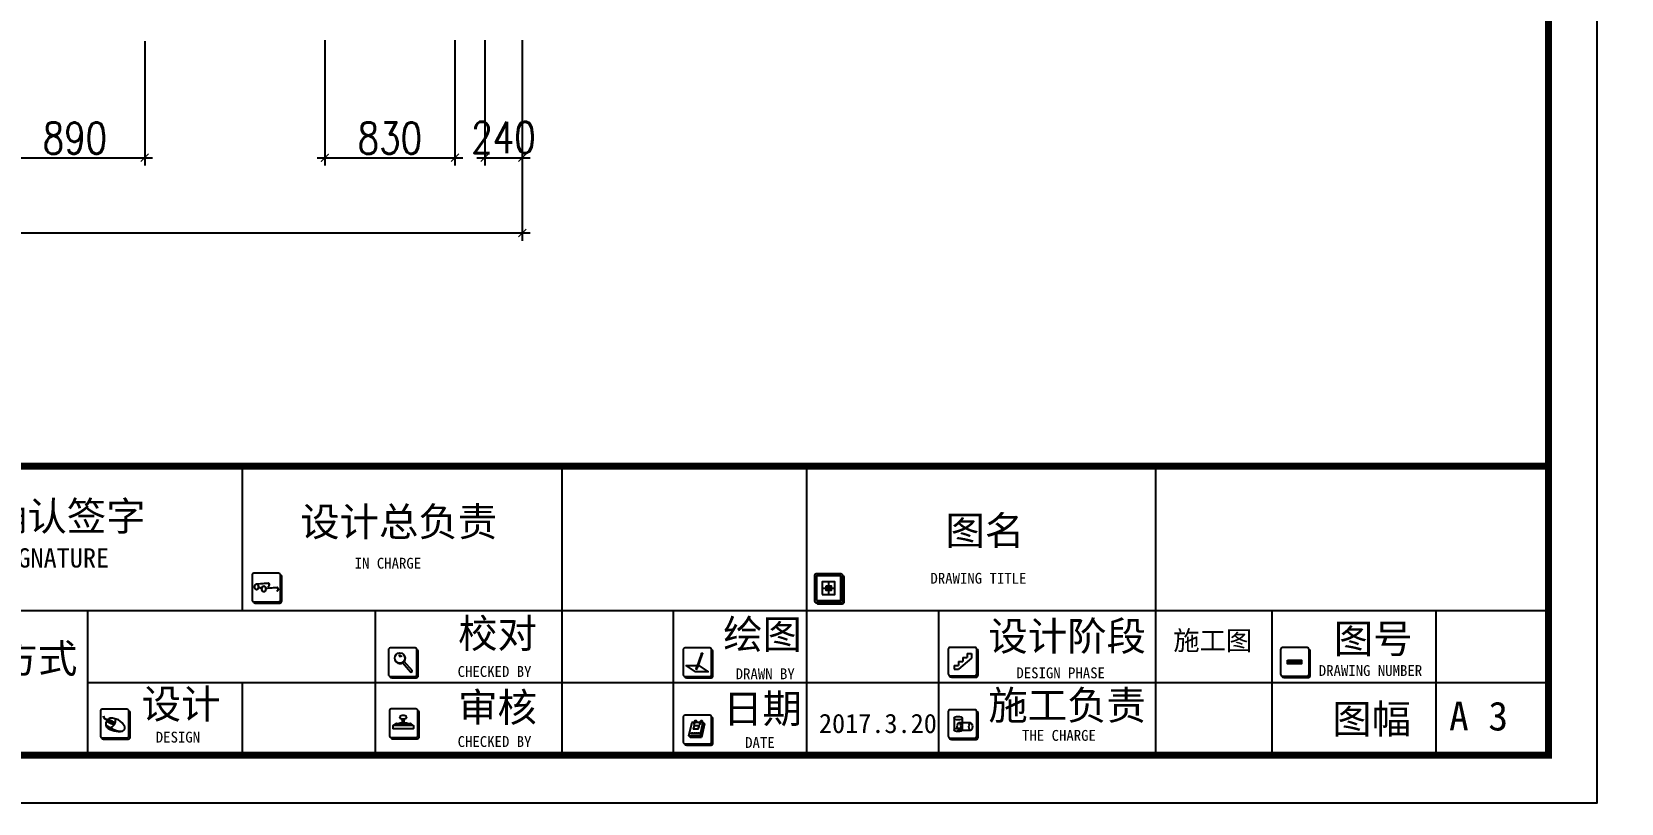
# Model space of a CAD drawing. Header units: millimetres. Extents: x -608935 to 90319, y -1318739 to -774154.
# Drawn here: x -149009 to -138866, y -867821 to -862896 of the extents above; entities that cross this region are included whole.
import ezdxf

# ---------------------------------------------------------------- set-up
doc = ezdxf.new("R2010")
doc.units = ezdxf.units.MM
doc.header["$PDMODE"] = 3
for name, color, linetype in [('0-01图框模板说明', 2, 'Continuous'), ('0-02图框细线', 136, 'Continuous'), ('250', 250, 'Continuous')]:
    doc.layers.add(name, color=color, linetype=linetype)
doc.styles.add('DIM', font='simplex.shx', dxfattribs={"width": 0.8, "bigfont": 'hztxt.shx'})
doc.styles.get("Standard").update_dxf_attribs({"font": 'simhei.ttf'})
doc.dimstyles.new('1-50', dxfattribs={"dimscale": 50, "dimtxt": 4, "dimasz": 1, "dimexe": 1, "dimexo": 0.1, "dimgap": 0.5, "dimtad": 1, "dimdec": 0, "dimdsep": 46, "dimtxsty": 'DIM', "dimblk": 'ARCHTICK', "dimcen": 4, "dimdle": 1, "dimclrd": 3, "dimclre": 3, "dimclrt": 1, "dimadec": 0, "dimazin": 0, "dimtfac": 1, "dimtdec": 0, "dimtmove": 2, "dimatfit": 3, "dimldrblk": 'DOT', "dimfxl": 15, "dimfxlon": 1, "dimarcsym": 0})
doc.dimstyles.new('1-55', dxfattribs={"dimscale": 57, "dimtxt": 2.5, "dimasz": 1, "dimexe": 2, "dimexo": 0.625, "dimtad": 1, "dimdec": 0, "dimrnd": 5, "dimtxsty": 'Standard', "dimblk": 'DOT', "dimcen": 2.5, "dimclrd": 1, "dimclre": 1, "dimclrt": 2, "dimadec": 0, "dimazin": 0, "dimtfac": 1, "dimtdec": 0, "dimtmove": 2, "dimatfit": 3, "dimldrblk": 'DOT', "dimfxl": 1, "dimarcsym": 0})

# ---------------------------------------------------------------- blocks, each defined once
blk = doc.blocks.new('_ArchTick')
at = {"color": 0, "linetype": 'ByBlock', "const_width": 0.15}
blk.add_lwpolyline([(-0.5, -0.5), (0.5, 0.5)], dxfattribs=at)
blk = doc.blocks.new('*D675')
at = {"layer": '250', "color": 3, "lineweight": -2}
for p, q in [((-74000, -839095), (-74000, -839890)), ((-70430, -839095), (-70430, -839890)), ((-74050, -839840), (-70380, -839840)), ((-158664, -862950), (-158664, -863750)), ((-158424, -862950), (-158424, -863750)), ((-158714, -863700), (-158374, -863700))]:
    blk.add_line(p, q, dxfattribs=at)
at = {"layer": 'Defpoints', "color": 0}
for p in [(-74000, -839090), (-70430, -839090), (-70430, -839840), (-158424, -858110), (-158664, -858860), (-158424, -863700)]:
    blk.add_point(p, dxfattribs=at)
at = {"layer": '250', "color": 3, "lineweight": -2, "xscale": 50, "yscale": 50, "zscale": 50, "rotation": 180}
for p in [(-74000, -839840), (-158664, -863700)]:
    blk.add_blockref('_ArchTick', p, dxfattribs=at)
at = {"layer": '250', "color": 3, "lineweight": -2, "xscale": 50, "yscale": 50, "zscale": 50}
for p in [(-70430, -839840), (-158424, -863700)]:
    blk.add_blockref('_ArchTick', p, dxfattribs=at)
at = {"layer": '250', "color": 1, "char_height": 200, "attachment_point": 5, "style": 'DIM'}
for s, insert in [('3570', (-72215, -839715)), ('240', (-158544, -863560))]:
    blk.add_mtext(s, dxfattribs=dict(at, insert=insert))
blk = doc.blocks.new('_Dot')
at = {"color": 0, "linetype": 'ByBlock', "lineweight": -2}
blk.add_line((-0.5, 0), (-1, 0), dxfattribs=at)
at = {"color": 0, "linetype": 'ByBlock', "const_width": 0.5}
blk.add_lwpolyline([(-0.25, 0, 1), (0.25, 0, 1)], format="xyb", close=True, dxfattribs=at)
blk = doc.blocks.new('*D676')
at = {"layer": '250', "color": 3, "lineweight": -2}
for p, q in [((-70850, -829300), (-70850, -828500)), ((-67370, -829300), (-67370, -828500)), ((-67320, -828550), (-70900, -828550)), ((-158424, -862950), (-158424, -863750)), ((-152749, -862950), (-152749, -863750)), ((-158474, -863700), (-152699, -863700))]:
    blk.add_line(p, q, dxfattribs=at)
at = {"layer": 'Defpoints', "color": 0}
for p in [(-70850, -828550), (-70850, -829305), (-67370, -829305), (-158424, -861900), (-152749, -862410), (-152749, -863700)]:
    blk.add_point(p, dxfattribs=at)
at = {"layer": '250', "color": 3, "lineweight": -2, "xscale": 50, "yscale": 50, "zscale": 50, "rotation": 180}
for p in [(-70850, -828550), (-158424, -863700)]:
    blk.add_blockref('_ArchTick', p, dxfattribs=at)
at = {"layer": '250', "color": 3, "lineweight": -2, "xscale": 50, "yscale": 50, "zscale": 50}
for p in [(-67370, -828550), (-152749, -863700)]:
    blk.add_blockref('_ArchTick', p, dxfattribs=at)
at = {"layer": '250', "color": 1, "char_height": 200, "attachment_point": 5, "style": 'DIM'}
for s, insert in [('3480', (-69110, -828425)), ('5675', (-155586, -863575))]:
    blk.add_mtext(s, dxfattribs=dict(at, insert=insert))
blk = doc.blocks.new('*D677')
at = {"layer": '250', "color": 1, "lineweight": -2}
for p, q in [((-68412, -829845), (-68313, -829845)), ((-68427, -831288), (-68427, -829902)), ((-68412, -831345), (-68313, -831345))]:
    blk.add_line(p, q, dxfattribs=at)
at = {"layer": '250', "color": 3, "lineweight": -2}
for p, q in [((-147139, -862950), (-147139, -863750)), ((-146309, -862950), (-146309, -863750)), ((-147189, -863700), (-146259, -863700))]:
    blk.add_line(p, q, dxfattribs=at)
at = {"layer": 'Defpoints', "color": 0}
for p in [(-68447, -829845), (-68427, -829845), (-68447, -831345), (-146309, -862050), (-147139, -862680), (-146309, -863700)]:
    blk.add_point(p, dxfattribs=at)
at = {"layer": '250', "color": 1, "lineweight": -2, "xscale": 57, "yscale": 57, "zscale": 57}
for p, rotation in [((-68427, -829845), 90), ((-68427, -831345), 270)]:
    blk.add_blockref('_Dot', p, dxfattribs=dict(at, rotation=rotation))
at = {"layer": '250', "color": 3, "lineweight": -2, "xscale": 50, "yscale": 50, "zscale": 50, "rotation": 180}
blk.add_blockref('_ArchTick', (-147139, -863700), dxfattribs=at)
at = {"layer": '250', "color": 3, "lineweight": -2, "xscale": 50, "yscale": 50, "zscale": 50}
blk.add_blockref('_ArchTick', (-146309, -863700), dxfattribs=at)
at = {"layer": '250', "color": 2, "insert": (-68535, -830595), "char_height": 142.5, "attachment_point": 5, "rotation": 90}
blk.add_mtext('1500', dxfattribs=at)
at = {"layer": '250', "color": 1, "insert": (-146724, -863575), "char_height": 200, "attachment_point": 5, "style": 'DIM'}
blk.add_mtext('830', dxfattribs=at)
blk = doc.blocks.new('*D679')
at = {"layer": '250', "color": 3, "lineweight": -2}
for p, q in [((4845, -829305), (4845, -828505)), ((5085, -829305), (5085, -828505)), ((4795, -828555), (5135, -828555)), ((-149179, -862955), (-149179, -863750)), ((-148289, -862955), (-148289, -863750)), ((-149229, -863700), (-148239, -863700))]:
    blk.add_line(p, q, dxfattribs=at)
at = {"layer": 'Defpoints', "color": 0}
for p in [(5085, -828555), (4845, -837485), (5085, -837485), (-149179, -862950), (-148289, -862950), (-148289, -863700)]:
    blk.add_point(p, dxfattribs=at)
at = {"layer": '250', "color": 3, "lineweight": -2, "xscale": 50, "yscale": 50, "zscale": 50, "rotation": 180}
for p in [(4845, -828555), (-149179, -863700)]:
    blk.add_blockref('_ArchTick', p, dxfattribs=at)
at = {"layer": '250', "color": 3, "lineweight": -2, "xscale": 50, "yscale": 50, "zscale": 50}
for p in [(5085, -828555), (-148289, -863700)]:
    blk.add_blockref('_ArchTick', p, dxfattribs=at)
at = {"layer": '250', "color": 1, "char_height": 200, "attachment_point": 5, "style": 'DIM'}
for s, insert in [('240', (4965, -828368)), ('890', (-148734, -863575))]:
    blk.add_mtext(s, dxfattribs=dict(at, insert=insert))
blk = doc.blocks.new('*D687')
at = {"layer": '250', "color": 3, "lineweight": -2}
for p, q in [((18075, -832685), (18730, -832685)), ((18680, -832860), (18680, -832635)), ((17930, -832810), (18730, -832810)), ((-158664, -863430), (-158664, -864230)), ((-145879, -863430), (-145879, -864230)), ((-158714, -864180), (-145829, -864180))]:
    blk.add_line(p, q, dxfattribs=at)
at = {"layer": 'Defpoints', "color": 0}
for p in [(18070, -832685), (18680, -832685), (17390, -832810), (-158664, -862920), (-145879, -862920), (-145879, -864180)]:
    blk.add_point(p, dxfattribs=at)
at = {"layer": '250', "color": 3, "lineweight": -2, "xscale": 50, "yscale": 50, "zscale": 50}
for p, rotation in [((18680, -832685), 90), ((18680, -832810), 270), ((-158664, -864180), 180)]:
    blk.add_blockref('_ArchTick', p, dxfattribs=dict(at, rotation=rotation))
blk.add_blockref('_ArchTick', (-145879, -864180), dxfattribs=at)
at = {"layer": '250', "color": 1, "insert": (18520, -832748), "char_height": 200, "attachment_point": 5, "rotation": 90, "style": 'DIM'}
blk.add_mtext('125', dxfattribs=at)
at = {"layer": '250', "color": 1, "insert": (-152271, -864055), "char_height": 200, "attachment_point": 5, "style": 'DIM'}
blk.add_mtext('12785', dxfattribs=at)
blk = doc.blocks.new('*D696')
at = {"layer": '250', "color": 3, "lineweight": -2}
for p, q in [((4545, -838550), (3745, -838550)), ((3795, -838840), (3795, -838500)), ((4545, -838790), (3745, -838790)), ((-152749, -862955), (-152749, -863750)), ((-149179, -862955), (-149179, -863750)), ((-152799, -863700), (-149129, -863700))]:
    blk.add_line(p, q, dxfattribs=at)
at = {"layer": 'Defpoints', "color": 0}
for p in [(3795, -838550), (10125, -838550), (9290, -838790), (-152749, -862950), (-149179, -862950), (-149179, -863700)]:
    blk.add_point(p, dxfattribs=at)
at = {"layer": '250', "color": 3, "lineweight": -2, "xscale": 50, "yscale": 50, "zscale": 50}
for p, rotation in [((3795, -838550), 90), ((3795, -838790), 270), ((-152749, -863700), 180)]:
    blk.add_blockref('_ArchTick', p, dxfattribs=dict(at, rotation=rotation))
blk.add_blockref('_ArchTick', (-149179, -863700), dxfattribs=at)
at = {"layer": '250', "color": 1, "insert": (3608, -838670), "char_height": 200, "attachment_point": 5, "rotation": 90, "style": 'DIM'}
blk.add_mtext('240', dxfattribs=at)
at = {"layer": '250', "color": 1, "insert": (-150964, -863575), "char_height": 200, "attachment_point": 5, "style": 'DIM'}
blk.add_mtext('3570', dxfattribs=at)
blk = doc.blocks.new('*D678')
at = {"layer": '250', "color": 3, "lineweight": -2}
for p, q in [((-146119, -862950), (-146119, -863750)), ((-145879, -862950), (-145879, -863750)), ((-146169, -863700), (-145829, -863700))]:
    blk.add_line(p, q, dxfattribs=at)
at = {"layer": 'Defpoints', "color": 0}
for p in [(-146119, -854090), (-145879, -854330), (-145879, -863700)]:
    blk.add_point(p, dxfattribs=at)
at = {"layer": '250', "color": 3, "lineweight": -2, "xscale": 50, "yscale": 50, "zscale": 50, "rotation": 180}
blk.add_blockref('_ArchTick', (-146119, -863700), dxfattribs=at)
at = {"layer": '250', "color": 3, "lineweight": -2, "xscale": 50, "yscale": 50, "zscale": 50}
blk.add_blockref('_ArchTick', (-145879, -863700), dxfattribs=at)
at = {"layer": '250', "color": 1, "insert": (-145999, -863570), "char_height": 200, "attachment_point": 5, "style": 'DIM'}
blk.add_mtext('240', dxfattribs=at)

msp = doc.modelspace()

# ---------------------------------------------------------------- hatches: boundary and pattern name
at = {"layer": '0-01图框模板说明'}
for points in [[(-147422.2, -866522.8, -0.4142136), (-147434.3, -866534.8), (-147591.6, -866534.8, -0.071272), (-147594.9, -866534.4, 0.3481434), (-147583.2, -866543.7), (-147425.9, -866543.7, 0.4142136), (-147413.8, -866531.6), (-147413.8, -866374.4, 0.3331076), (-147422.5, -866362.7, -0.0577433), (-147422.2, -866365.5)], [(-143833.1, -866526.7, -0.4142136), (-143845.2, -866538.8), (-144002.5, -866538.8, -0.071272), (-144005.9, -866538.3, 0.3481434), (-143994.1, -866547.6), (-143836.9, -866547.6, 0.4142136), (-143824.8, -866535.5), (-143824.8, -866378.3, 0.3331076), (-143833.5, -866366.7, -0.0577433), (-143833.1, -866369.4)], [(-146551.5, -866999.4, -0.4142136), (-146563.6, -867011.5), (-146720.9, -867011.5, -0.071272), (-146724.3, -867011.1, 0.3481434), (-146712.5, -867020.4), (-146555.3, -867020.4, 0.4142136), (-146543.2, -867008.3), (-146543.2, -866851, 0.3331076), (-146551.9, -866839.4, -0.0577433), (-146551.5, -866842.2)], [(-144670.8, -866999.4, -0.4142136), (-144682.9, -867011.5), (-144840.2, -867011.5, -0.071272), (-144843.6, -867011.1, 0.3481434), (-144831.8, -867020.4), (-144674.6, -867020.4, 0.4142136), (-144662.5, -867008.3), (-144662.5, -866851, 0.3331076), (-144671.2, -866839.4, -0.0577433), (-144670.8, -866842.2)], [(-142978.9, -866995.5, -0.4142136), (-142991, -867007.6), (-143148.2, -867007.6, -0.071272), (-143151.6, -867007.1, 0.3481434), (-143139.8, -867016.4), (-142982.6, -867016.4, 0.4142136), (-142970.5, -867004.3), (-142970.5, -866847.1, 0.3331076), (-142979.2, -866835.5, -0.0577433), (-142978.9, -866838.2)], [(-140858.1, -866997.2, -0.4142136), (-140870.2, -867009.3), (-141027.4, -867009.3, -0.071272), (-141030.8, -867008.8, 0.3481434), (-141019, -867018.2), (-140861.8, -867018.2, 0.4142136), (-140849.7, -867006.1), (-140849.7, -866848.8, 0.3331076), (-140858.4, -866837.2, -0.0577433), (-140858.1, -866840)], [(-140996.2, -866909), (-140905.2, -866909), (-140905.2, -866931.2), (-140996.2, -866931.2)], [(-148389.9, -867391.3, -0.4142136), (-148402, -867403.4), (-148559.3, -867403.4, -0.071272), (-148562.6, -867402.9, 0.3481434), (-148550.9, -867412.2), (-148393.6, -867412.2, 0.4142136), (-148381.5, -867400.1), (-148381.5, -867242.9, 0.3331076), (-148390.2, -867231.3, -0.0577433), (-148389.9, -867234)], [(-146545.6, -867389, -0.4142136), (-146557.7, -867401.1), (-146714.9, -867401.1, -0.071272), (-146718.3, -867400.6, 0.3481434), (-146706.5, -867410), (-146549.3, -867410, 0.4142136), (-146537.2, -867397.9), (-146537.2, -867240.6, 0.3331076), (-146545.9, -867229, -0.0577433), (-146545.6, -867231.8)], [(-144670.8, -867429.4, -0.4142136), (-144682.9, -867441.5), (-144840.2, -867441.5, -0.071272), (-144843.6, -867441, 0.3481434), (-144831.8, -867450.3), (-144674.6, -867450.3, 0.4142136), (-144662.5, -867438.3), (-144662.5, -867281, 0.3331076), (-144671.2, -867269.4, -0.0577433), (-144670.8, -867272.2)], [(-142978.9, -867393.4, -0.4142136), (-142991, -867405.5), (-143148.2, -867405.5, -0.071272), (-143151.6, -867405, 0.3481434), (-143139.8, -867414.3), (-142982.6, -867414.3, 0.4142136), (-142970.5, -867402.2), (-142970.5, -867245, 0.3331076), (-142979.2, -867233.4, -0.0577433), (-142978.9, -867236.2)]]:
    msp.add_hatch(color=8, dxfattribs=at).paths.add_polyline_path(points)
h = msp.add_hatch(color=8, dxfattribs=at)
h.paths.add_polyline_path([(-143923.9, -866433.5), (-143939.5, -866433.5), (-143939.5, -866448), (-143923.9, -866448)])
h.paths.add_polyline_path([(-143923.9, -866448), (-143908.2, -866448), (-143908.2, -866433.5), (-143923.9, -866433.5)])
h.paths.add_polyline_path([(-143923.9, -866448), (-143923.9, -866462.5), (-143908.2, -866462.5), (-143908.2, -866448)])
h.paths.add_polyline_path([(-143923.9, -866448), (-143939.5, -866448), (-143939.5, -866462.5), (-143923.9, -866462.5)])

# ---------------------------------------------------------------- linework, layer by layer
at = {"layer": '0-01图框模板说明', "color": 8}
for p, q in [((-147574.7, -866420.6), (-147501.2, -866414.8)), ((-147563.6, -866421.2), (-147500.4, -866416.2)), ((-147517.5, -866448.7), (-147444, -866442.8)), ((-147506.4, -866449.3), (-147443.2, -866444.3)), ((-143964.2, -866448), (-143883.5, -866448)), ((-143923.9, -866407.7), (-143923.9, -866488.4)), ((-143040.5, -866866.2), (-143013.1, -866866.2)), ((-143040.5, -866866.2), (-143040.5, -866890)), ((-143013.1, -866866.2), (-143013.1, -866894.3)), ((-146644.3, -866923.6), (-146592.5, -866983.1)), ((-146634.4, -866914.9), (-146582.8, -866974.1)), ((-144768.7, -866965.5), (-144769.4, -866967.4)), ((-144769.4, -866967.4), (-144769.1, -866968.7)), ((-144768, -866965.7), (-144769.1, -866968.7)), ((-144768.1, -866967.9), (-144769.1, -866968.7)), ((-144767.4, -866965.9), (-144768.1, -866967.9)), ((-143122.8, -866941), (-143122.8, -866966.5)), ((-143122.8, -866941), (-143095.3, -866941)), ((-143122.8, -866966.5), (-143094.3, -866966.5)), ((-143095.3, -866915.5), (-143067.9, -866915.5)), ((-143095.3, -866915.5), (-143095.3, -866941)), ((-143013.1, -866894.3), (-143094.3, -866966.5)), ((-143067.9, -866890), (-143067.9, -866915.5)), ((-143067.9, -866890), (-143040.5, -866890)), ((-148495.4, -867297.8), (-148525, -867286.7)), ((-148494.8, -867301.9), (-148517.5, -867292.6)), ((-148457, -867289.2), (-148495, -867279)), ((-143122, -867278.7), (-143122, -867353.1)), ((-143072.6, -867278.7), (-143072.6, -867353.1)), ((-148540.9, -867320.6), (-148540.9, -867320.6)), ((-148532.7, -867296.6), (-148503.1, -867311.7)), ((-148527.4, -867328.1), (-148490.2, -867348.9)), ((-148520.7, -867298.3), (-148520.7, -867298.3)), ((-148520.7, -867298.3), (-148499.4, -867310.2)), ((-148486.7, -867311.7), (-148480.2, -867315.4)), ((-146702.3, -867324.9), (-146684, -867312.1)), ((-146682.3, -867311.7), (-146663.6, -867311.7)), ((-146642.7, -867301.6), (-146642.7, -867297.9)), ((-146636, -867301.2), (-146636, -867297.9)), ((-146612.8, -867311.7), (-146593.1, -867311.7)), ((-146574.6, -867324.9), (-146591.3, -867312.2)), ((-144816.1, -867391.8), (-144805.7, -867400.9)), ((-144743.5, -867394.2), (-144813.3, -867394.2)), ((-144723.2, -867306.8), (-144743.5, -867394.2)), ((-144720.5, -867309.2), (-144740.8, -867396.5)), ((-144717.8, -867311.4), (-144738.1, -867398.7)), ((-144715.6, -867313.6), (-144735.9, -867400.9)), ((-144726, -867304.5), (-144715.6, -867313.6)), ((-143017.6, -867308.4), (-143091.9, -867308.4)), ((-143017.6, -867357.7), (-143091.9, -867357.7)), ((-144740.8, -867396.5), (-144810.6, -867396.5)), ((-144738.1, -867398.7), (-144807.9, -867398.7)), ((-144735.9, -867400.9), (-144805.7, -867400.9))]:
    msp.add_line(p, q, dxfattribs=at)
at = {"layer": '0-01图框模板说明', "color": 2, "const_width": 44.5}
msp.add_lwpolyline([(-139329.2, -849871.6), (-139329.2, -867514), (-164532.6, -867514), (-164532.6, -849871.6)], close=True, dxfattribs=at)
msp.add_lwpolyline([(-139329.2, -865669.9), (-164536.1, -865669.9)], dxfattribs=at)
at = {"layer": '0-01图框模板说明', "color": 8}
for points in [[(-147591.6, -866534.8), (-147434.3, -866534.8, 0.4142136), (-147422.2, -866522.8), (-147422.2, -866365.5, 0.4142136), (-147434.3, -866353.4), (-147591.6, -866353.4, 0.4142136), (-147603.6, -866365.5), (-147603.6, -866522.8, 0.4142136)], [(-144002.5, -866538.8), (-143845.2, -866538.8, 0.4142136), (-143833.1, -866526.7), (-143833.1, -866369.4, 0.4142136), (-143845.2, -866357.3), (-144002.5, -866357.3, 0.4142136), (-144014.6, -866369.4), (-144014.6, -866526.7, 0.4142136)], [(-146720.9, -867011.5), (-146563.6, -867011.5, 0.4142136), (-146551.5, -866999.4), (-146551.5, -866842.2, 0.4142136), (-146563.6, -866830.1), (-146720.9, -866830.1, 0.4142136), (-146733, -866842.2), (-146733, -866999.4, 0.4142136)], [(-144840.2, -867011.5), (-144682.9, -867011.5, 0.4142136), (-144670.8, -866999.4), (-144670.8, -866842.2, 0.4142136), (-144682.9, -866830.1), (-144840.2, -866830.1, 0.4142136), (-144852.3, -866842.2), (-144852.3, -866999.4, 0.4142136)], [(-144728.6, -866868.3), (-144735.2, -866865.9), (-144734.9, -866865, -0.4519616), (-144731.1, -866863.3), (-144730.2, -866863.7, -0.4184348), (-144728.3, -866867.4)], [(-143148.2, -867007.6), (-142991, -867007.6, 0.4142136), (-142978.9, -866995.5), (-142978.9, -866838.2, 0.4142136), (-142991, -866826.1), (-143148.2, -866826.1, 0.4142136), (-143160.3, -866838.2), (-143160.3, -866995.5, 0.4142136)], [(-141027.4, -867009.3), (-140870.2, -867009.3, 0.4142136), (-140858.1, -866997.2), (-140858.1, -866840, 0.4142136), (-140870.2, -866827.9), (-141027.4, -866827.9, 0.4142136), (-141039.5, -866840), (-141039.5, -866997.2, 0.4142136)], [(-148559.3, -867403.4), (-148402, -867403.4, 0.4142136), (-148389.9, -867391.3), (-148389.9, -867234, 0.4142136), (-148402, -867221.9), (-148559.3, -867221.9, 0.4142136), (-148571.3, -867234), (-148571.3, -867391.3, 0.4142136)], [(-146714.9, -867401.1), (-146557.7, -867401.1, 0.4142136), (-146545.6, -867389), (-146545.6, -867231.8, 0.4142136), (-146557.7, -867219.7), (-146714.9, -867219.7, 0.4142136), (-146727, -867231.8), (-146727, -867389, 0.4142136)], [(-144840.2, -867441.5), (-144682.9, -867441.5, 0.4142136), (-144670.8, -867429.4), (-144670.8, -867272.2, 0.4142136), (-144682.9, -867260.1), (-144840.2, -867260.1, 0.4142136), (-144852.3, -867272.2), (-144852.3, -867429.4, 0.4142136)], [(-143148.2, -867405.5), (-142991, -867405.5, 0.4142136), (-142978.9, -867393.4), (-142978.9, -867236.2, 0.4142136), (-142991, -867224.1), (-143148.2, -867224.1, 0.4142136), (-143160.3, -867236.2), (-143160.3, -867393.4, 0.4142136)], [(-146699.8, -867323.9), (-146577.1, -867323.9, -0.4142136), (-146573.6, -867327.4), (-146573.6, -867343.3, -0.4142136), (-146577.1, -867346.8), (-146699.8, -867346.8, -0.4142136), (-146703.3, -867343.3), (-146703.3, -867327.4, -0.4142136)]]:
    msp.add_lwpolyline(points, format="xyb", close=True, dxfattribs=at)
for points in [[(-147594.9, -866534.4, 0.3481435), (-147583.2, -866543.7), (-147425.9, -866543.7, 0.4142136), (-147413.8, -866531.6), (-147413.8, -866374.4, 0.3331075), (-147422.5, -866362.7)], [(-144005.9, -866538.3, 0.3481435), (-143994.1, -866547.6), (-143836.9, -866547.6, 0.4142136), (-143824.8, -866535.5), (-143824.8, -866378.3, 0.3331075), (-143833.5, -866366.7)], [(-146724.3, -867011.1, 0.3481435), (-146712.5, -867020.4), (-146555.3, -867020.4, 0.4142136), (-146543.2, -867008.3), (-146543.2, -866851, 0.3331075), (-146551.9, -866839.4)], [(-144843.6, -867011.1, 0.3481435), (-144831.8, -867020.4), (-144674.6, -867020.4, 0.4142136), (-144662.5, -867008.3), (-144662.5, -866851, 0.3331075), (-144671.2, -866839.4)], [(-143151.6, -867007.1, 0.3481435), (-143139.8, -867016.4), (-142982.6, -867016.4, 0.4142136), (-142970.5, -867004.3), (-142970.5, -866847.1, 0.3331075), (-142979.2, -866835.5)], [(-141030.8, -867008.8, 0.3481435), (-141019, -867018.2), (-140861.8, -867018.2, 0.4142136), (-140849.7, -867006.1), (-140849.7, -866848.8, 0.3331075), (-140858.4, -866837.2)], [(-148562.6, -867402.9, 0.3481435), (-148550.9, -867412.2), (-148393.6, -867412.2, 0.4142136), (-148381.5, -867400.1), (-148381.5, -867242.9, 0.3331075), (-148390.2, -867231.3)], [(-146718.3, -867400.6, 0.3481435), (-146706.5, -867410), (-146549.3, -867410, 0.4142136), (-146537.2, -867397.9), (-146537.2, -867240.6, 0.3331075), (-146545.9, -867229)], [(-144843.6, -867441, 0.3481435), (-144831.8, -867450.3), (-144674.6, -867450.3, 0.4142136), (-144662.5, -867438.3), (-144662.5, -867281, 0.3331075), (-144671.2, -867269.4)], [(-143151.6, -867405, 0.3481435), (-143139.8, -867414.3), (-142982.6, -867414.3, 0.4142136), (-142970.5, -867402.2), (-142970.5, -867245, 0.3331075), (-142979.2, -867233.4)]]:
    msp.add_lwpolyline(points, format="xyb", dxfattribs=at)
for points in [[(-144002, -866526.2), (-143845.7, -866526.2), (-143845.7, -866369.9), (-144002, -866369.9)], [(-143964.2, -866488.4), (-143883.5, -866488.4), (-143883.5, -866407.7), (-143964.2, -866407.7)], [(-143939.5, -866433.5), (-143908.2, -866433.5), (-143908.2, -866462.5), (-143939.5, -866462.5)], [(-144730.9, -866874.5), (-144737.5, -866872.1), (-144766.1, -866950.7), (-144759.5, -866953.1)], [(-144728.5, -866868.3), (-144735.4, -866865.8), (-144737.7, -866872), (-144730.7, -866874.5)], [(-144767.4, -866965.9), (-144768.7, -866965.5), (-144766.1, -866950.7), (-144759.5, -866953.1)], [(-140996.2, -866909), (-140905.2, -866909), (-140905.2, -866931.2), (-140996.2, -866931.2)], [(-146666.3, -867313.3), (-146610.4, -867313.3), (-146610.4, -867320), (-146666.3, -867320)], [(-144798.7, -867371.2), (-144791.8, -867371.2), (-144793.4, -867376.6), (-144800.3, -867376.6)], [(-144785.1, -867371.2), (-144778.2, -867371.2), (-144779.9, -867376.6), (-144786.8, -867376.6)], [(-144779.7, -867325.6), (-144751, -867325.6), (-144757.9, -867348.3), (-144786.6, -867348.3)], [(-144772, -867371.2), (-144765.1, -867371.2), (-144766.8, -867376.6), (-144773.7, -867376.6)], [(-144758.7, -867371.2), (-144751.8, -867371.2), (-144753.5, -867376.6), (-144760.4, -867376.6)]]:
    msp.add_lwpolyline(points, close=True, dxfattribs=at)
for points in [[(-144755.7, -866942.8), (-144753.1, -866942.8), (-144693.6, -866981.9), (-144773.4, -866981.9), (-144832.9, -866942.8), (-144763.2, -866942.8)], [(-146629.6, -867307.9), (-146618.4, -867307.9), (-146610.4, -867313.3), (-146666.3, -867313.3), (-146657.5, -867307.9), (-146648.8, -867307.9)], [(-144780.4, -867304.5), (-144726, -867304.5), (-144746.4, -867391.8), (-144816.1, -867391.8), (-144795.8, -867304.5), (-144783.5, -867304.5)]]:
    msp.add_lwpolyline(points, dxfattribs=at)
for centre, radius in [((-146660, -866894.5), 32.8), ((-144744.9, -867314.2), 2.46)]:
    msp.add_circle(centre, radius, dxfattribs=at)
for centre, radius, start, end in [((-147557.5, -866443), 22.6, 105.75698, 120.90147), ((-147556.5, -866465.6), 19.8, 39.93772, 115.08211), ((-147549.7, -866432), 14.7, 194.48109, 315.05273), ((-147563.6, -866421.5), 0.302, 94.53797, 105.75698), ((-147500.4, -866471), 22.6, 105.75698, 138.68122), ((-147506.4, -866449.6), 0.302, 94.53797, 105.75698), ((-147505.5, -866426.8), 12.8, 298.71142, 70.12693), ((-147500.4, -866416.5), 0.302, 62.53976, 94.53797), ((-147505.8, -866427.1), 12.2, 300.32853, 62.53976), ((-147499.5, -866437.8), 0.31, 133.83275, 294.27982), ((-147448.3, -866454.9), 12.8, 298.71142, 70.12693), ((-147443.2, -866444.6), 0.302, 62.53976, 94.53797), ((-147448.7, -866455.1), 12.2, 300.32853, 62.53976), ((-147442.3, -866465.8), 0.31, 133.83275, 294.27982), ((-146661.4, -866894), 16.4, 22.4479, 114.91738), ((-146665.5, -866886.3), 7.68, 340.03412, 111.51774), ((-146659.3, -866897.3), 32.8, 191.50537, 300.50305), ((-146659.3, -866897.3), 32.8, 323.79176, 16.59293), ((-146589.5, -866976.7), 7.15, 246.29169, 21.68237), ((-148454.2, -867343.4), 90.7, 139.32492, 154.28325), ((-148503.7, -867309.6), 31.8, 74.0812, 127.26399), ((-148519.4, -867295.3), 3.29, 54.17545, 246.924), ((-148517.3, -867294.7), 42.5, 277.38404, 14.54168), ((-148519.7, -867390.8), 119.4, 28.78399, 58.3007), ((-146639.3, -867211.8), 70.3, 259.24495, 280.75505), ((-146668.5, -867301.3), 26, 7.60876, 51.99549), ((-146610.2, -867301.3), 26, 128.00451, 172.39124), ((-148495.5, -867316.9), 42.2, 172.23155, 207.50847), ((-148518, -867311.2), 19.4, 158.18292, 240.90017), ((-148453, -867230), 133.1, 233.07145, 279.66773), ((-148493.4, -867295.3), 19.1, 239.14426, 279.65487), ((-148498.1, -867305.4), 4.9, 255.59476, 46.20559), ((-148504.2, -867314.7), 19.1, 22.14548, 62.65609), ((-148491, -867309.3), 4.84, 279.65487, 22.14548), ((-148436.9, -867242), 119.4, 243.49964, 273.01635), ((-148439.2, -867338.2), 24.6, 290.37624, 11.42411), ((-146682.3, -867315.2), 3.53, 90, 119.87718), ((-146653.8, -867296.9), 12.1, 284.90703, 336.82099), ((-146639.1, -867290.8), 21.2, 237.03411, 302.96589), ((-146633.5, -867301.2), 2.47, 180, 209.57661), ((-146624.4, -867296), 12.9, 209.57661, 255.90559), ((-146593.1, -867315.2), 3.53, 58.64341, 90), ((-144782.7, -867314.2), 2.46, 133.54052, 58.50942), ((-144766, -867310.4), 18.5, 120.08382, 193.46069), ((-144782.5, -867313.5), 1.87, 218.39226, 328.45377), ((-144766.2, -867310.3), 15.3, 118.98843, 196.0214), ((-144781.4, -867315.1), 2.46, 72.60473, 87.69362), ((-144772.8, -867303), 8.96, 350.54539, 105.73103), ((-144773.6, -867303.9), 7.04, 355.44035, 89.68225), ((-144728.5, -867310.4), 18.5, 127.16749, 193.46069), ((-144745, -867313.5), 1.87, 218.39226, 328.45377), ((-144743.6, -867315.1), 2.46, 72.60473, 215.77066), ((-144729.3, -867310), 14.8, 120.88, 197.64495), ((-144735.9, -867300.7), 6.28, 75.64141, 126.12439), ((-144736.3, -867302.2), 4.92, 333.23085, 96.56595), ((-144736.6, -867301.9), 7.64, 340.70057, 72.93021)]:
    msp.add_arc(centre, radius, start, end, dxfattribs=at)
for centre, major_axis, ratio in [((-147575.7, -866439.4), (0, 18.7), 0.6460175), ((-147574.5, -866439.9), (0, 18.7), 0.6460175), ((-147529.3, -866452.9), (0, 18.7), 0.6460175), ((-147528.4, -866453.6), (0, 18.7), 0.6460175), ((-143097.3, -867278.7), (-24.7, 0), 0.454196), ((-143097.3, -867353.1), (-24.7, 0), 0.454196), ((-143091.9, -867333.1), (0, 24.7), 0.454196), ((-143017.6, -867333.1), (0, 24.7), 0.454196)]:
    msp.add_ellipse(centre, major_axis=major_axis, ratio=ratio, dxfattribs=at)
msp.add_ellipse((-146639.3, -867272.1), major_axis=(23.1, 0), ratio=0.4609325, start_param=-0.967391, end_param=4.1089837, dxfattribs=at)
for points in [[(-148529, -867289.9), (-148542.3, -867288), (-148548.8, -867281), (-148552.1, -867265.9)], [(-148527.5, -867287.3), (-148542.8, -867287.2), (-148547.7, -867275.9), (-148550.6, -867264.6)]]:
    msp.add_open_spline(points, degree=3, dxfattribs=at)
at = {"layer": '0-02图框细线'}
for p, q in [((-147664.4, -866591.9), (-147664.4, -865669.9)), ((-145625.4, -866591.9), (-145625.4, -865669.9)), ((-144063.3, -867514), (-144063.3, -865669.9)), ((-141836.4, -866591.9), (-141836.4, -865669.9)), ((-158615.1, -866591.9), (-139329.2, -866591.9)), ((-148652.6, -867514), (-148652.6, -866591.9)), ((-146816.5, -867514), (-146816.5, -866591.9)), ((-145625.4, -867514), (-145625.4, -866591.9)), ((-144913, -867514), (-144913, -866591.9)), ((-143221, -867514), (-143221, -866591.9)), ((-141836.4, -867514), (-141836.4, -866591.9)), ((-141094.2, -867514), (-141094.2, -866591.9)), ((-140049.6, -866591.9), (-140049.6, -867514)), ((-139329.2, -867053), (-148652.6, -867053)), ((-147664.4, -867514), (-147664.4, -867053))]:
    msp.add_line(p, q, dxfattribs=at)
msp.add_lwpolyline([(-139021.8, -849564.2), (-139021.8, -867821.4), (-164840, -867821.4), (-164840, -849564.2)], close=True, dxfattribs=at)

# ---------------------------------------------------------------- texts
for s, insert, char_height, attachment_point in [('{\\fSimSun|b0|i0|c134|p2;甲方确认签字}', (-149792.4, -865999.2), 184.416, 4), ('{\\fSimSun|b0|i0|c134|p2;设计总负责}', (-147296.5, -866034.6), 184.416, 4), ('{\\fSimSun|b0|i0|c134|p2;图名}', (-143178.3, -866090.5), 184.416, 4), ('{\\fSimSun|b0|i0|c134|p2;THE SIGNATURE}', (-149603.3, -866256.1), 122.944, 4), ('{\\fSimSun|b0|i0|c134|p2;IN CHARGE}', (-146948.6, -866289.5), 69.268, 4), ('{\\fSimSun|b0|i0|c134|p2;DRAWING TITLE}', (-143274.3, -866385.6), 69.268, 4), ('{\\fSimSun|b0|i0|c134|p2;校对}', (-146288.7, -866747.5), 184.416, 4), ('{\\fSimSun|b0|i0|c134|p2;绘图}', (-144596.7, -866752.8), 184.416, 4), ('{\\fSimSun|b0|i0|c134|p2;设计阶段}', (-142904.7, -866765.2), 184.416, 4), ('{\\fSimSun|b0|i0|c134|p2;图号}', (-140700, -866780.5), 184.416, 4), ('{\\fSimSun|b0|i0|c134|p2;甲方联系方式}', (-150227.5, -866907.9), 184.416, 4), ('{\\fSimHei|b0|i0|c134|p2;施工图}', (-141472.4, -866789.3), 122.944, 5), ('{\\fSimSun|b0|i0|c134|p2;CHECKED BY}', (-146291.6, -866980.8), 69.268, 4), ('{\\fSimSun|b0|i0|c134|p2;DRAWN BY}', (-144517.1, -866995.1), 69.268, 4), ('{\\fSimSun|b0|i0|c134|p2;DESIGN PHASE}', (-142725.9, -866989.7), 69.268, 4), ('{\\fSimSun|b0|i0|c134|p2;DRAWING NUMBER}', (-140795.7, -866974.8), 69.268, 4), ('{\\fSimSun|b0|i0|c134|p2;设计}', (-148308.4, -867198.1), 184.416, 4), ('{\\fSimSun|b0|i0|c134|p2;审核}', (-146288.7, -867219), 184.416, 4), ('{\\fSimSun|b0|i0|c134|p2;施工负责}', (-142904.8, -867206.1), 184.416, 4), ('{\\fSimSun|b0|i0|c134|p2;日期}', (-144596.7, -867227.4), 184.416, 4), ('{\\fSimSun|b0|i0|c134|p2;图幅}', (-140710, -867293.2), 184.416, 4), ('{\\fSimSun|b0|i0|c134|p2;A 3}', (-139964.2, -867266.3), 184.416, 4), ('2017.3.20', (-143985.8, -867312.8), 122.94, 4), ('{\\fSimSun|b0|i0|c134|p2;DESIGN}', (-148218, -867399.9), 69.268, 4), ('{\\fSimSun|b0|i0|c134|p2;CHECKED BY}', (-146291.6, -867428.1), 69.268, 4), ('{\\fSimSun|b0|i0|c134|p2;THE CHARGE}', (-142689.3, -867388.9), 69.268, 4), ('{\\fSimSun|b0|i0|c134|p2;DATE}', (-144456.8, -867433.9), 69.268, 4)]:
    msp.add_mtext(s, dxfattribs=dict(at, insert=insert, char_height=char_height, attachment_point=attachment_point))

# ---------------------------------------------------------------- dimensions: what is measured, and where the dimension line sits
at = {"layer": '250', "color": 0}
for base, p1, p2, picture, middle in [((5085, -828555), (4845, -837485), (5085, -837485), '*D679', (4965, -828367.5)), ((-148288.6, -863700), (-149178.6, -862950), (-148288.6, -862950), '*D679', (-148733.6, -863575)), ((-70850, -828550), (-67370, -829305), (-70850, -829305), '*D676', (-69110, -828425)), ((-152748.6, -863700), (-158423.6, -861900), (-152748.6, -862410), '*D676', (-155586.1, -863575)), ((-146308.6, -863700), (-147138.6, -862680), (-146308.6, -862050), '*D677', (-146723.6, -863575)), ((-145878.6, -864180), (-158663.6, -862920), (-145878.6, -862920), '*D687', (-152271.1, -864055)), ((-149178.6, -863700), (-152748.6, -862950), (-149178.6, -862950), '*D696', (-150963.6, -863575)), ((-70430, -839840), (-74000, -839090), (-70430, -839090), '*D675', (-72215, -839715))]:
    dim = msp.add_linear_dim(base=base, p1=p1, p2=p2, dimstyle='1-50', dxfattribs=at)
    dim.commit()
    dim.dimension.update_dxf_attribs({"geometry": picture, "text_midpoint": middle})
for base, p1, p2, angle, dimstyle, picture, middle in [((-68427.3, -829845), (-68447.3, -831345), (-68447.3, -829845), 90, '1-55', '*D677', (-68535, -830595)), ((3795, -838550), (9290, -838790), (10125, -838550), 270, '1-50', '*D696', (3607.5, -838670))]:
    dim = msp.add_linear_dim(base=base, p1=p1, p2=p2, angle=angle, dimstyle=dimstyle, dxfattribs=at)
    dim.commit()
    dim.dimension.update_dxf_attribs({"geometry": picture, "text_midpoint": middle})
dim = msp.add_linear_dim(base=(18680, -832685), p1=(17390, -832810), p2=(18070, -832685), angle=270, dimstyle='1-50', dxfattribs=at)
dim.commit()
dim.dimension.update_dxf_attribs({"geometry": '*D687', "text_midpoint": (18520, -832747.5), "dimtype": 160})
for base, p1, p2, picture, middle in [((-158423.6, -863700), (-158663.6, -858860), (-158423.6, -858110), '*D675', (-158543.6, -863560)), ((-145878.6, -863700), (-146118.6, -854090), (-145878.6, -854330), '*D678', (-145998.6, -863570))]:
    dim = msp.add_linear_dim(base=base, p1=p1, p2=p2, dimstyle='1-50', dxfattribs=at)
    dim.commit()
    dim.dimension.update_dxf_attribs({"geometry": picture, "text_midpoint": middle, "dimtype": 160})

doc.saveas('drawing.dxf')
